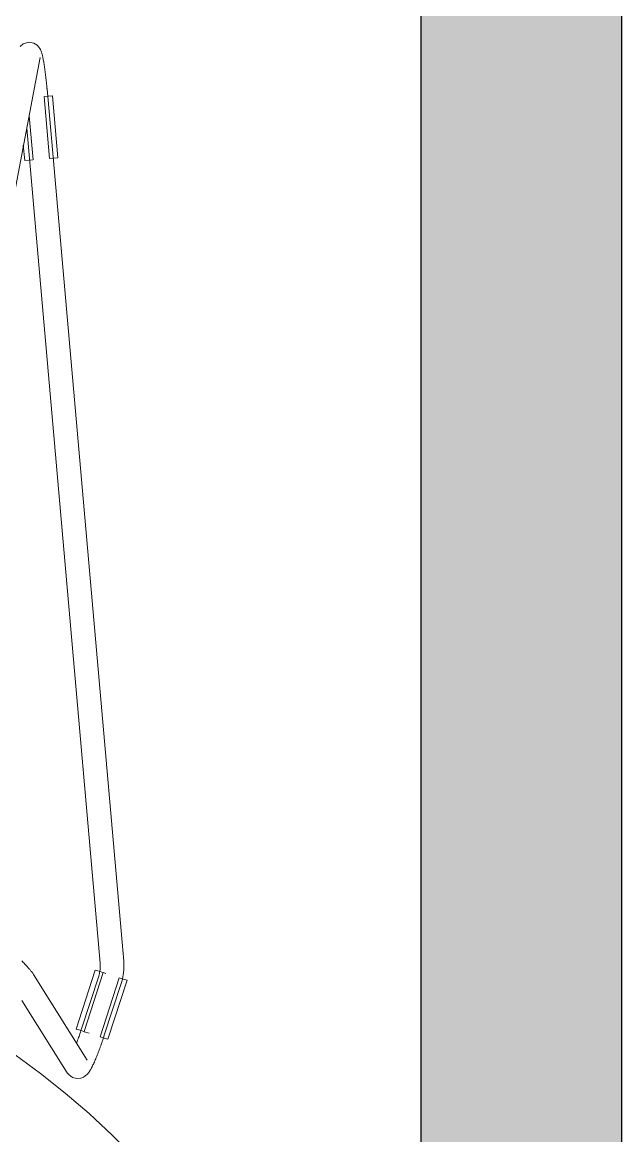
# Model space of a CAD drawing. Header units: millimetres. Extents: x 155927 to 295199, y -4084 to 97293.
# Drawn here: x 214448 to 214753, y 12593 to 13158 of the extents above; entities that cross this region are included whole.
import ezdxf

# ---------------------------------------------------------------- set-up
doc = ezdxf.new("R2010")
doc.units = ezdxf.units.MM
doc.header["$MEASUREMENT"] = 0
for name, color, linetype, lineweight in [('A-WALL-PATT', 7, 'CONTINUOUS', 9), ('I-FURN', 8, 'CONTINUOUS', 9), ('I-WALL', 7, 'CONTINUOUS', 9)]:
    doc.layers.add(name, color=color, linetype=linetype, lineweight=lineweight)

msp = doc.modelspace()

# ---------------------------------------------------------------- hatches: boundary and pattern name
at = {"layer": 'A-WALL-PATT'}
msp.add_hatch(color=256, dxfattribs=at).paths.add_polyline_path([(214650.83, 9369.61), (214752.83, 9369.61), (214752.83, 13505.61), (214650.83, 13505.61), (214650.83, 9692.73)], flags=0)

# ---------------------------------------------------------------- linework, layer by layer
at = {"layer": 'I-FURN'}
for p, q in [((214448.74, 13147.49), (214447.16, 13146.17)), ((214448.74, 13147.49), (214451.49, 13148.32)), ((214451.49, 13148.32), (214454.25, 13147.84)), ((214454.25, 13147.84), (214455.9, 13146.8)), ((214455.9, 13146.8), (214456.76, 13145.89)), ((214456.76, 13145.89), (214457.24, 13145.19)), ((214457.24, 13145.19), (214457.54, 13144.63)), ((214457.54, 13144.63), (214457.76, 13144.15)), ((214438.58, 13041.21), (214457.39, 13140.5)), ((214457.76, 13144.15), (214457.92, 13143.73)), ((214457.92, 13143.73), (214458.07, 13143.32)), ((214458.07, 13143.32), (214458.19, 13142.93)), ((214458.19, 13142.93), (214458.31, 13142.53)), ((214458.31, 13142.53), (214458.41, 13142.13)), ((214458.41, 13142.13), (214458.52, 13141.71)), ((214458.52, 13141.71), (214458.62, 13141.29)), ((214458.62, 13141.29), (214458.72, 13140.84)), ((214458.72, 13140.84), (214458.81, 13140.39)), ((214458.81, 13140.39), (214458.91, 13139.91)), ((214458.91, 13139.91), (214459, 13139.41)), ((214459, 13139.41), (214459.1, 13138.9)), ((214459.1, 13138.9), (214459.19, 13138.36)), ((214459.19, 13138.36), (214459.28, 13137.81)), ((214459.28, 13137.81), (214459.38, 13137.24)), ((214459.38, 13137.24), (214459.47, 13136.66)), ((214459.47, 13136.66), (214459.56, 13136.06)), ((214459.56, 13136.06), (214459.65, 13135.44)), ((214459.65, 13135.44), (214459.74, 13134.8)), ((214459.74, 13134.8), (214459.83, 13134.15)), ((214459.83, 13134.15), (214459.92, 13133.49)), ((214459.92, 13133.49), (214460, 13132.81)), ((214460, 13132.81), (214460.09, 13132.13)), ((214460.09, 13132.13), (214460.17, 13131.43)), ((214460.17, 13131.43), (214460.26, 13130.72)), ((214460.26, 13130.72), (214460.34, 13130)), ((214460.34, 13130), (214460.42, 13129.27)), ((214460.42, 13129.27), (214460.49, 13128.54)), ((214460.49, 13128.54), (214460.57, 13127.8)), ((214460.57, 13127.8), (214460.65, 13127.06)), ((214460.65, 13127.06), (214460.72, 13126.31)), ((214460.72, 13126.31), (214460.79, 13125.56)), ((214460.79, 13125.56), (214460.86, 13124.81)), ((214460.86, 13124.81), (214460.87, 13124.65)), ((214499.82, 12681.33), (214460.87, 13124.65)), ((214459.45, 13120.67), (214462.21, 13089.26)), ((214459.58, 13120.68), (214461.64, 13120.86)), ((214461.64, 13120.86), (214463.68, 13121.04)), ((214463.68, 13121.04), (214466.44, 13089.63)), ((214453.76, 13088.52), (214451.79, 13111)), ((214450.58, 13104.63), (214487.86, 12680.28)), ((214448.84, 13096.04), (214449.53, 13088.15)), ((214451.58, 13088.33), (214449.53, 13088.15)), ((214453.64, 13088.51), (214451.58, 13088.33)), ((214464.4, 13089.45), (214462.34, 13089.27)), ((214466.44, 13089.63), (214464.4, 13089.45)), ((214448.42, 12681.14), (214448.01, 12681.57)), ((214448.81, 12680.71), (214448.42, 12681.14)), ((214449.19, 12680.3), (214448.81, 12680.71)), ((214449.56, 12679.9), (214449.19, 12680.3)), ((214487.86, 12680.28), (214487.91, 12679.62)), ((214499.82, 12681.28), (214499.82, 12681.33)), ((214499.9, 12680.14), (214499.82, 12681.28)), ((214449.91, 12679.51), (214449.56, 12679.9)), ((214450.26, 12679.13), (214449.91, 12679.51)), ((214450.59, 12678.76), (214450.26, 12679.13)), ((214450.9, 12678.41), (214450.59, 12678.76)), ((214451.2, 12678.08), (214450.9, 12678.41)), ((214451.49, 12677.75), (214451.2, 12678.08)), ((214451.76, 12677.44), (214451.49, 12677.75)), ((214452.02, 12677.15), (214451.76, 12677.44)), ((214452.26, 12676.87), (214452.02, 12677.15)), ((214452.49, 12676.6), (214452.26, 12676.87)), ((214452.71, 12676.35), (214452.49, 12676.6)), ((214452.91, 12676.11), (214452.71, 12676.35)), ((214453.1, 12675.88), (214452.91, 12676.11)), ((214453.28, 12675.66), (214453.1, 12675.88)), ((214453.45, 12675.44), (214453.28, 12675.66)), ((214453.63, 12675.21), (214453.45, 12675.44)), ((214453.81, 12674.95), (214453.63, 12675.21)), ((214454.02, 12674.62), (214453.81, 12674.95)), ((214481.33, 12631.04), (214454.02, 12674.62)), ((214485.38, 12676.86), (214475.69, 12646.85)), ((214479.73, 12645.55), (214489.42, 12675.56)), ((214485.38, 12676.86), (214487.33, 12676.23)), ((214487.48, 12675.02), (214487.32, 12674.38)), ((214487.33, 12676.23), (214489.3, 12675.59)), ((214487.62, 12675.66), (214487.48, 12675.02)), ((214487.74, 12676.32), (214487.62, 12675.66)), ((214487.82, 12676.97), (214487.74, 12676.32)), ((214487.89, 12677.63), (214487.82, 12676.97)), ((214487.92, 12678.29), (214487.89, 12677.63)), ((214487.91, 12679.62), (214487.93, 12678.96)), ((214487.93, 12678.96), (214487.92, 12678.29)), ((214489.52, 12675.52), (214490.68, 12675.15)), ((214499.59, 12674.45), (214499.74, 12675.58)), ((214499.74, 12675.58), (214499.85, 12676.72)), ((214499.85, 12676.72), (214499.91, 12677.86)), ((214499.93, 12679), (214499.9, 12680.14)), ((214499.91, 12677.86), (214499.93, 12679)), ((214487.12, 12673.72), (214478.41, 12646.9)), ((214487.13, 12673.74), (214487.12, 12673.72)), ((214487.32, 12674.38), (214487.13, 12673.74)), ((214497.49, 12672.95), (214487.8, 12642.94)), ((214489.82, 12643.19), (214498.53, 12670.01)), ((214501.53, 12671.64), (214491.84, 12641.64)), ((214497.61, 12672.91), (214499.58, 12672.27)), ((214498.53, 12670.01), (214498.86, 12671.1)), ((214498.86, 12671.1), (214499.15, 12672.21)), ((214499.15, 12672.21), (214499.39, 12673.33)), ((214499.39, 12673.33), (214499.59, 12674.45)), ((214499.58, 12672.27), (214501.53, 12671.64)), ((214448.13, 12661.43), (214471.16, 12624.67)), ((214477.64, 12646.22), (214475.69, 12646.85)), ((214478.07, 12645.88), (214478.3, 12646.57)), ((214478.3, 12646.57), (214478.41, 12646.9)), ((214476.2, 12640.55), (214476.43, 12641.18)), ((214476.43, 12641.18), (214476.67, 12641.83)), ((214476.67, 12641.83), (214476.91, 12642.49)), ((214476.91, 12642.49), (214477.14, 12643.15)), ((214477.14, 12643.15), (214477.38, 12643.83)), ((214477.38, 12643.83), (214477.61, 12644.51)), ((214477.61, 12644.51), (214477.84, 12645.19)), ((214479.61, 12645.59), (214477.64, 12646.22)), ((214477.84, 12645.19), (214478.07, 12645.88)), ((214479.83, 12645.52), (214482.31, 12644.72)), ((214489.89, 12642.27), (214487.92, 12642.9)), ((214488.93, 12640.53), (214489.18, 12641.26)), ((214489.18, 12641.26), (214489.43, 12642)), ((214489.43, 12642), (214489.67, 12642.74)), ((214489.67, 12642.74), (214489.82, 12643.19)), ((214491.84, 12641.64), (214489.89, 12642.27)), ((214475.97, 12639.93), (214476.2, 12640.55)), ((214486.9, 12634.92), (214487.16, 12635.59)), ((214487.16, 12635.59), (214487.41, 12636.27)), ((214487.41, 12636.27), (214487.66, 12636.96)), ((214487.66, 12636.96), (214487.92, 12637.65)), ((214487.92, 12637.65), (214488.17, 12638.36)), ((214488.17, 12638.36), (214488.43, 12639.08)), ((214488.43, 12639.08), (214488.68, 12639.8)), ((214488.68, 12639.8), (214488.93, 12640.53)), ((214457.6, 12624.28), (214444.68, 12633.72)), ((214484.45, 12629.08), (214484.68, 12629.59)), ((214484.68, 12629.59), (214484.92, 12630.11)), ((214484.92, 12630.11), (214485.16, 12630.66)), ((214485.16, 12630.66), (214485.4, 12631.22)), ((214485.4, 12631.22), (214485.65, 12631.8)), ((214485.65, 12631.8), (214485.9, 12632.39)), ((214485.9, 12632.39), (214486.15, 12633.01)), ((214486.15, 12633.01), (214486.4, 12633.63)), ((214486.4, 12633.63), (214486.65, 12634.27)), ((214486.65, 12634.27), (214486.9, 12634.92)), ((214470.13, 12614.34), (214457.6, 12624.28)), ((214472.05, 12623.55), (214471.16, 12624.67)), ((214480.91, 12623.52), (214481.37, 12623.98)), ((214481.37, 12623.98), (214481.74, 12624.41)), ((214481.74, 12624.41), (214482.06, 12624.81)), ((214482.06, 12624.81), (214482.33, 12625.2)), ((214482.33, 12625.2), (214482.59, 12625.59)), ((214482.59, 12625.59), (214482.83, 12625.98)), ((214482.83, 12625.98), (214483.07, 12626.38)), ((214483.07, 12626.38), (214483.3, 12626.79)), ((214483.3, 12626.79), (214483.53, 12627.22)), ((214483.53, 12627.22), (214483.76, 12627.66)), ((214483.76, 12627.66), (214483.98, 12628.11)), ((214483.98, 12628.11), (214484.22, 12628.59)), ((214484.22, 12628.59), (214484.45, 12629.08)), ((214472.05, 12623.55), (214473.79, 12622.32)), ((214473.79, 12622.32), (214476.01, 12621.74)), ((214476.01, 12621.74), (214477.99, 12621.91)), ((214477.99, 12621.91), (214479.37, 12622.43)), ((214479.37, 12622.43), (214480.28, 12623)), ((214480.28, 12623), (214480.91, 12623.52)), ((214482.25, 12603.9), (214470.13, 12614.34)), ((214493.95, 12592.98), (214482.25, 12603.9)), ((214505.2, 12581.61), (214493.95, 12592.98))]:
    msp.add_line(p, q, dxfattribs=at)
at = {"layer": 'I-WALL', "lineweight": 30}
for p, q in [((214650.83, 13505.61), (214650.83, 9369.61)), ((214752.83, 9369.61), (214752.83, 13505.61))]:
    msp.add_line(p, q, dxfattribs=at)

doc.saveas('drawing.dxf')
